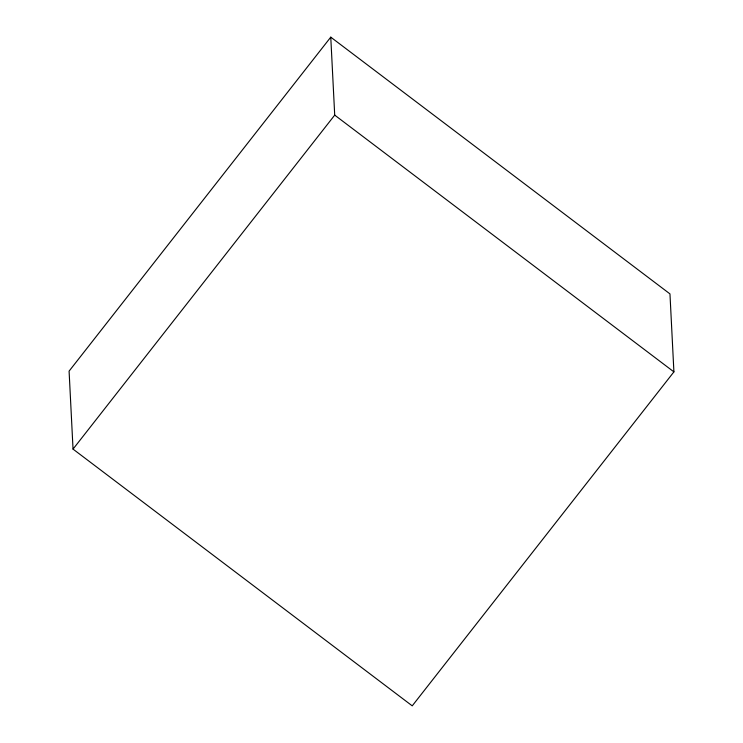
<?xml version="1.0" encoding="UTF-8"?>
<svg xmlns="http://www.w3.org/2000/svg" width="743" height="743" viewBox="0 0 743 743"><rect width="100%" height="100%" fill="white"/><g stroke="black" fill="none" stroke-linecap="round" stroke-linejoin="round"><path stroke-width="1.11" d="M330.765 37.15L69.09 371.129L73.037 449.106L412.235 705.85L673.91 371.871L669.963 293.894L330.765 37.15L334.712 115.119L73.037 449.106M334.712 115.119L673.91 371.871"/></g></svg>
